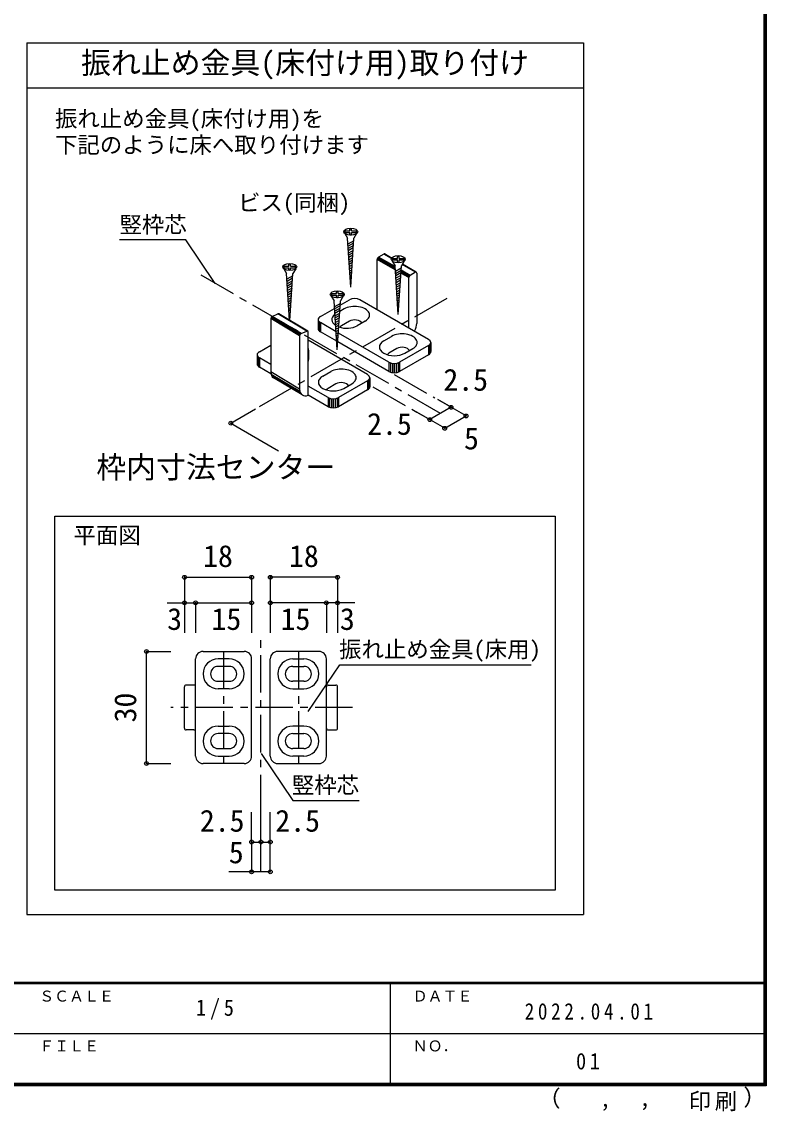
# Model space of a CAD drawing. Units: millimetres, scale not verified, with parts at other scales. Extents: x -973 to 977, y -718 to 696.
# Drawn here: x 478 to 977, y -718 to 11 of the extents above; entities that cross this region are included whole.
import ezdxf
from ezdxf.enums import TextEntityAlignment as Align

# ---------------------------------------------------------------- set-up
doc = ezdxf.new("R2010")
doc.units = ezdxf.units.MM
doc.header["$LTSCALE"] = 5
doc.header["$PDMODE"] = 32
doc.header["$PDSIZE"] = 2.5
doc.linetypes.add('CHAIN1', pattern=[8, 5, -1, 1, -1])
for name, color, linetype in [('0-7_金物', 7, 'Continuous'), ('0-A_文字', 3, 'Continuous'), ('0-B_寸法', 7, 'Continuous'), ('1-4_枠', 4, 'CHAIN1'), ('1-7_金物', 7, 'Continuous'), ('1-A_文字', 7, 'Continuous'), ('1-B_寸法', 7, 'Continuous'), ('F-1_枠', 6, 'Continuous'), ('F-A_文字', 7, 'Continuous')]:
    doc.layers.add(name, color=color, linetype=linetype)
doc.styles.add('ＭＳ ゴシック', font='')
doc.styles.get('ＭＳ ゴシック').set_extended_font_data('MS Gothic')

msp = doc.modelspace()

# ---------------------------------------------------------------- linework, layer by layer
at = {"layer": '0-7_金物'}
for p, q in [((694.519, -130.59), (696.343, -133.75)), ((694.624, -128.818), (694.624, -129.852)), ((694.624, -128.818), (697.987, -128.818)), ((694.624, -129.852), (697.987, -129.852)), ((697.987, -127.302), (699.021, -127.302)), ((697.987, -128.818), (697.987, -127.302)), ((697.987, -131.368), (697.987, -129.852)), ((699.021, -128.818), (699.021, -127.302)), ((699.021, -128.818), (702.384, -128.818)), ((699.021, -129.852), (702.384, -129.852)), ((699.021, -131.368), (699.021, -129.852)), ((702.49, -130.59), (700.665, -133.75)), ((702.384, -129.852), (702.384, -128.818)), ((698.504, -166.368), (696.343, -133.75)), ((700.561, -135.324), (696.596, -137.569)), ((700.453, -136.952), (696.696, -139.079)), ((697.987, -131.368), (699.021, -131.368)), ((698.504, -166.368), (700.665, -133.75)), ((700.345, -138.58), (696.797, -140.589)), ((700.237, -140.209), (696.897, -142.1)), ((700.13, -141.837), (696.997, -143.61)), ((700.022, -143.465), (697.097, -145.121)), ((699.914, -145.093), (697.197, -146.631)), ((720.601, -144.244), (717.066, -146.285)), ((725.724, -147.201), (720.601, -144.244)), ((725.816, -147.025), (720.83, -144.147)), ((725.884, -146.92), (721.043, -144.125)), ((725.909, -146.886), (721.226, -144.182)), ((729.807, -145.673), (730.841, -145.673)), ((729.807, -147.189), (729.807, -145.673)), ((730.841, -147.189), (730.841, -145.673)), ((653.814, -152.38), (657.177, -152.38)), ((653.814, -152.38), (653.814, -153.414)), ((657.177, -152.38), (657.177, -150.864)), ((657.177, -150.864), (658.21, -150.864)), ((658.21, -152.38), (658.21, -150.864)), ((658.21, -152.38), (661.573, -152.38)), ((661.573, -153.414), (661.573, -152.38)), ((699.806, -146.721), (697.297, -148.142)), ((699.698, -148.349), (697.397, -149.652)), ((699.59, -149.977), (697.497, -151.162)), ((699.482, -151.605), (697.597, -152.673)), ((716.182, -181.497), (716.182, -147.816)), ((728.343, -154.837), (716.182, -147.816)), ((728.323, -154.526), (716.212, -147.535)), ((728.299, -154.165), (716.3, -147.237)), ((728.273, -153.776), (716.441, -146.945)), ((728.247, -153.388), (716.624, -146.677)), ((728.223, -153.026), (716.837, -146.452)), ((728.203, -152.715), (717.066, -146.285)), ((726.339, -148.961), (728.163, -152.121)), ((726.444, -147.189), (726.444, -148.223)), ((726.444, -147.189), (729.807, -147.189)), ((726.444, -148.223), (729.807, -148.223)), ((730.324, -184.739), (728.163, -152.121)), ((729.807, -149.739), (729.807, -148.223)), ((729.807, -149.739), (730.841, -149.739)), ((730.324, -184.739), (732.485, -152.121)), ((730.841, -147.189), (734.204, -147.189)), ((730.841, -148.223), (734.204, -148.223)), ((730.841, -149.739), (730.841, -148.223)), ((734.309, -148.961), (732.485, -152.121)), ((741.815, -156.491), (732.925, -151.359)), ((742.043, -156.394), (733.024, -151.187)), ((742.257, -156.373), (733.087, -151.079)), ((742.44, -156.429), (733.108, -151.042)), ((734.204, -148.223), (734.204, -147.189)), ((653.708, -154.152), (655.533, -157.312)), ((653.814, -153.414), (657.177, -153.414)), ((657.606, -188.614), (655.533, -157.312)), ((659.75, -158.886), (655.786, -161.131)), ((657.177, -154.93), (657.177, -153.414)), ((657.177, -154.93), (658.21, -154.93)), ((657.774, -188.714), (659.854, -157.312)), ((661.679, -154.152), (659.854, -157.312)), ((699.375, -153.234), (697.697, -154.183)), ((699.267, -154.862), (697.797, -155.694)), ((699.159, -156.49), (697.897, -157.204)), ((699.051, -158.118), (697.997, -158.714)), ((698.943, -159.746), (698.097, -160.225)), ((732.381, -153.695), (728.416, -155.94)), ((732.273, -155.323), (728.516, -157.45)), ((732.165, -156.952), (728.616, -158.961)), ((732.057, -158.58), (728.716, -160.471)), ((731.949, -160.208), (728.816, -161.981)), ((737.395, -160.064), (732.159, -157.04)), ((737.425, -159.782), (732.178, -156.753)), ((737.514, -159.485), (732.2, -156.417)), ((737.654, -159.192), (732.224, -156.057)), ((737.837, -158.924), (732.248, -155.698)), ((738.05, -158.699), (732.27, -155.362)), ((738.279, -158.533), (732.289, -155.074)), ((737.395, -193.744), (737.395, -160.064)), ((741.815, -156.491), (738.279, -158.533)), ((742.699, -157.002), (742.699, -190.682)), ((659.642, -160.514), (655.886, -162.641)), ((659.534, -162.143), (655.986, -164.152)), ((659.427, -163.771), (656.086, -165.662)), ((659.319, -165.399), (656.186, -167.172)), ((659.211, -167.027), (656.286, -168.683)), ((698.835, -161.374), (698.197, -161.735)), ((698.727, -163.002), (698.297, -163.246)), ((731.841, -161.836), (728.917, -163.492)), ((731.734, -163.464), (729.017, -165.002)), ((731.626, -165.092), (729.117, -166.513)), ((731.518, -166.72), (729.217, -168.023)), ((659.103, -168.655), (656.386, -170.193)), ((658.995, -170.283), (656.486, -171.704)), ((658.887, -171.911), (656.586, -173.214)), ((658.779, -173.539), (656.686, -174.725)), ((685.528, -172.523), (687.352, -175.683)), ((685.633, -170.751), (688.996, -170.751)), ((685.633, -170.751), (685.633, -171.785)), ((685.633, -171.785), (688.996, -171.785)), ((688.996, -170.751), (688.996, -169.235)), ((688.996, -169.235), (690.03, -169.235)), ((688.996, -173.301), (688.996, -171.785)), ((688.996, -173.301), (690.03, -173.301)), ((690.03, -170.751), (690.03, -169.235)), ((690.03, -170.751), (693.393, -170.751)), ((691.494, -178.399), (697.62, -174.863)), ((693.498, -172.523), (691.674, -175.683)), ((693.393, -171.785), (693.393, -170.751)), ((750.653, -201.399), (704.692, -174.863)), ((731.41, -168.348), (729.317, -169.534)), ((731.302, -169.977), (729.417, -171.044)), ((731.194, -171.605), (729.517, -172.554)), ((731.086, -173.233), (729.617, -174.065)), ((730.979, -174.861), (729.717, -175.575)), ((658.672, -175.168), (656.786, -176.235)), ((658.564, -176.796), (656.886, -177.745)), ((658.456, -178.424), (656.986, -179.256)), ((658.348, -180.052), (657.086, -180.766)), ((658.24, -181.68), (657.186, -182.277)), ((678.175, -186.089), (687.678, -180.603)), ((689.513, -208.302), (687.352, -175.683)), ((691.57, -177.257), (687.605, -179.502)), ((691.462, -178.886), (687.705, -181.012)), ((691.354, -180.514), (687.805, -182.523)), ((691.246, -182.142), (687.906, -184.033)), ((689.513, -208.302), (691.674, -175.683)), ((694.085, -180.986), (691.213, -182.644)), ((730.871, -176.489), (729.817, -177.086)), ((730.763, -178.117), (729.917, -178.596)), ((730.655, -179.745), (730.017, -180.106)), ((730.547, -181.374), (730.117, -181.617)), ((664.323, -198.931), (645.039, -187.44)), ((645.039, -187.44), (645.039, -223.164)), ((664.355, -198.637), (645.072, -187.146)), ((664.451, -198.336), (645.167, -186.845)), ((664.603, -198.048), (645.319, -186.557)), ((664.801, -197.793), (645.518, -186.302)), ((665.032, -197.587), (645.749, -186.097)), ((645.996, -185.956), (649.827, -184.349)), ((665.28, -197.447), (645.996, -185.956)), ((669.11, -195.84), (649.827, -184.349)), ((669.358, -195.773), (650.075, -184.282)), ((669.589, -195.784), (650.305, -184.293)), ((669.787, -195.873), (650.504, -184.382)), ((658.132, -183.308), (657.286, -183.787)), ((658.024, -184.936), (657.387, -185.297)), ((657.916, -186.565), (657.487, -186.808)), ((676.711, -188.131), (676.711, -194.254)), ((676.881, -188.878), (676.881, -195.001)), ((691.138, -183.77), (688.006, -185.544)), ((691.031, -185.398), (688.106, -187.054)), ((690.923, -187.026), (688.206, -188.564)), ((690.815, -188.654), (688.306, -190.075)), ((697.62, -189.151), (692.317, -192.213)), ((708.227, -189.151), (702.924, -192.213)), ((665.28, -197.447), (669.11, -195.84)), ((670.068, -238.739), (670.068, -196.52)), ((677.38, -189.574), (677.38, -195.698)), ((678.175, -190.172), (678.175, -196.296)), ((688.715, -196.257), (678.175, -190.172)), ((689.137, -202.625), (678.175, -196.296)), ((690.707, -190.283), (688.406, -191.585)), ((690.599, -191.911), (688.506, -193.096)), ((690.491, -193.539), (688.606, -194.606)), ((690.383, -195.167), (688.706, -196.117)), ((690.276, -196.795), (688.806, -197.627)), ((664.323, -198.931), (664.323, -234.654)), ((709.843, -224.961), (670.068, -201.997)), ((690.168, -198.423), (688.906, -199.137)), ((690.06, -200.051), (689.006, -200.648)), ((689.952, -201.679), (689.106, -202.158)), ((689.844, -203.308), (689.206, -203.669)), ((724.137, -222.832), (689.862, -203.043)), ((724.137, -216.708), (690.252, -197.145)), ((720.601, -202.419), (725.905, -199.357)), ((752.118, -203.44), (752.118, -209.564)), ((637.364, -209.651), (645.039, -205.22)), ((670.345, -208.631), (670.345, -214.755)), ((689.736, -204.936), (689.306, -205.179)), ((729.44, -207.522), (724.137, -210.584)), ((750.653, -205.481), (731.208, -216.708)), ((734.744, -210.584), (740.047, -207.522)), ((750.653, -205.481), (750.653, -211.605)), ((751.448, -204.883), (751.448, -211.007)), ((751.948, -204.187), (751.948, -210.311)), ((635.9, -211.693), (635.9, -217.816)), ((636.07, -212.44), (636.07, -218.564)), ((636.57, -213.136), (636.57, -219.26)), ((645.039, -218.165), (637.364, -213.734)), ((637.364, -213.734), (637.364, -219.858)), ((724.137, -216.708), (724.137, -222.832)), ((725.172, -217.167), (725.172, -223.29)), ((726.378, -217.455), (726.378, -223.579)), ((727.672, -217.553), (727.672, -223.677)), ((728.967, -217.455), (728.967, -223.579)), ((730.172, -217.167), (730.172, -223.29)), ((750.653, -211.605), (731.208, -222.832)), ((731.208, -216.708), (731.208, -222.832)), ((645.143, -224.349), (637.364, -219.858)), ((664.323, -234.654), (645.039, -223.164)), ((664.518, -236.253), (645.235, -224.763)), ((679.791, -225.981), (685.094, -222.92)), ((665.092, -237.579), (645.809, -226.088)), ((666.005, -238.541), (646.722, -227.051)), ((683.326, -240.27), (670.068, -232.615)), ((688.629, -231.085), (683.326, -234.146)), ((709.843, -229.043), (690.397, -240.27)), ((693.933, -234.146), (699.236, -231.085)), ((709.843, -229.043), (709.843, -235.167)), ((710.637, -228.445), (710.637, -234.569)), ((711.137, -227.749), (711.137, -233.873)), ((711.307, -227.002), (711.307, -233.126)), ((683.326, -246.394), (670.068, -238.739)), ((683.326, -240.27), (683.326, -246.394)), ((709.843, -235.167), (690.397, -246.394)), ((690.397, -240.27), (690.397, -246.394)), ((684.362, -240.729), (684.362, -246.853)), ((685.568, -241.017), (685.568, -247.141)), ((686.862, -241.116), (686.862, -247.239)), ((688.156, -241.017), (688.156, -247.141)), ((689.362, -240.729), (689.362, -246.853)), ((500.517, -569.906), (500.517, -319.772)), ((835.376, -569.906), (500.517, -569.906))]:
    msp.add_line(p, q, dxfattribs=at)
for points in [[(658.21, -154.93), (658.21, -153.414), (661.573, -153.414)], [(690.03, -173.301), (690.03, -171.785), (693.393, -171.785)], [(500.517, -319.772), (835.376, -319.772), (835.376, -569.906)]]:
    msp.add_lwpolyline(points, dxfattribs=at)
for centre in [(698.504, -129.335), (730.324, -147.706), (657.693, -152.897), (689.513, -171.268)]:
    msp.add_ellipse(centre, major_axis=(4.71, 0), ratio=0.5, dxfattribs=at)
for centre, major_axis, ratio, start_param, end_param in [((720.601, -145.265), (0.625, 1.083), 0.57735, 6.2831853, 7.0685835), ((717.066, -147.306), (0.625, 1.083), 0.57735, 0.7853982, 2.3561945), ((738.279, -159.553), (0.625, 1.083), 0.57735, 0.7853982, 2.3561945), ((741.815, -157.512), (0.625, 1.083), 0.57735, 5.4977871, 7.0685835), ((701.156, -176.904), (-5, 0), 0.57735, 3.9269908, 5.4977871), ((701.156, -185.069), (10, 0), 0.57735, 5.4977871, 8.6393798), ((645.996, -187.038), (0.64, 1.074), 0.663414, 0.7318184, 2.3026147), ((649.827, -185.432), (0.64, 1.074), 0.663414, 6.2296055, 7.0150037), ((681.711, -188.131), (-5, 0), 0.57735, 5.4977871, 7.0685835), ((695.853, -188.131), (10, 0), 0.57735, 2.4831952, 3.8764508), ((701.156, -191.192), (5, 0), 0.57735, 0.2617994, 2.3561945), ((669.11, -196.922), (0.64, 1.074), 0.663414, 5.4442074, 7.0150037), ((681.711, -194.254), (-5, 0), 0.57735, 6.2831853, 7.0685835), ((695.853, -188.131), (10, 0), 0.57735, 4.1506266, 5.4977871), ((695.853, -194.254), (5, 0), 0.57735, 2.3561945, 2.7802255), ((737.395, -193.744), (3.75, 6.495), 0.57735, 4.712389, 5.4977871), ((665.28, -198.529), (0.64, 1.074), 0.663414, 0.7318184, 2.3026147), ((727.672, -206.502), (10, 0), 0.57735, 2.3561945, 5.4977871), ((732.976, -203.44), (10, 0), 0.57735, 5.4977871, 8.6393798), ((747.118, -203.44), (-5, 0), 0.57735, 2.3561945, 3.9269908), ((640.9, -211.693), (-5, 0), 0.57735, 5.4977871, 7.0685835), ((660.345, -208.631), (10, 0), 0.57735, 6.047146, 6.5192246), ((727.672, -212.625), (5, 0), 0.57735, 2.3561945, 2.7802255), ((732.976, -209.564), (5, 0), 0.57735, 0.2617994, 2.3561945), ((747.118, -209.564), (-5, 0), 0.57735, 2.3561945, 3.1415927), ((640.9, -217.816), (-5, 0), 0.57735, 6.2831853, 7.0685835), ((660.345, -214.755), (10, 0), 0.57735, 6.047146, 6.5192246), ((727.672, -214.667), (-5, 0), 0.57735, 0.7853982, 2.3561945), ((650.784, -220.753), (3.839, 6.443), 0.663414, 2.3026147, 3.0880129), ((692.165, -227.002), (10, 0), 0.57735, 5.4977871, 8.6393798), ((706.307, -227.002), (-5, 0), 0.57735, 2.3561945, 3.9269908), ((727.672, -220.79), (-5, 0), 0.57735, 0.7853982, 2.3561945), ((686.862, -230.064), (10, 0), 0.57735, 2.3561945, 5.4977871), ((692.165, -233.126), (5, 0), 0.57735, 0.2617994, 2.3561945), ((706.307, -233.126), (-5, 0), 0.57735, 2.3561945, 3.1415927), ((670.068, -232.244), (3.839, 6.443), 0.663414, 2.3026147, 3.873411), ((686.862, -236.188), (5, 0), 0.57735, 2.3561945, 2.7802255), ((686.862, -238.229), (-5, 0), 0.57735, 0.7853982, 2.3561945), ((686.862, -244.353), (-5, 0), 0.57735, 0.7853982, 2.3561945)]:
    msp.add_ellipse(centre, major_axis=major_axis, ratio=ratio, start_param=start_param, end_param=end_param, dxfattribs=at)
at = {"layer": '0-A_文字'}
for p, q in [((481.653, -3), (854.365, -3)), ((481.653, -3), (481.653, -586.167)), ((854.365, -3), (854.365, -586.167)), ((481.653, -33), (854.365, -33)), ((481.653, -586.167), (854.365, -586.167))]:
    msp.add_line(p, q, dxfattribs=at)
at = {"layer": '0-A_文字', "color": 4}
for p, q in [((588.135, -134.837), (543.731, -134.837)), ((607.819, -163.929), (588.135, -134.837)), ((670.104, -450.415), (691.328, -419.048)), ((691.328, -419.048), (819.316, -419.048)), ((638.489, -478.52), (659.713, -509.887)), ((659.713, -509.887), (704.118, -509.887))]:
    msp.add_line(p, q, dxfattribs=at)
at = {"layer": '0-B_寸法', "color": 4, "linetype": 'CHAIN1'}
for p, q in [((758.563, -250.96), (596.41, -157.341)), ((762.755, -174), (637.004, -246.602)), ((727.672, -224.873), (754.779, -240.523)), ((713.378, -233.126), (742.775, -250.098))]:
    msp.add_line(p, q, dxfattribs=at)
at = {"layer": '0-B_寸法', "color": 4}
for p, q in [((618.22, -257.446), (634.864, -247.837)), ((765.71, -246.834), (751.416, -255.087)), ((765.71, -246.834), (756.739, -241.654)), ((775.71, -252.607), (757.069, -241.845)), ((742.775, -250.098), (751.416, -255.087)), ((761.416, -260.86), (742.775, -250.098)), ((761.416, -260.86), (775.71, -252.607)), ((618.22, -257.446), (650.1, -275.852))]:
    msp.add_line(p, q, dxfattribs=at)
at = {"layer": '0-B_寸法'}
for p in [(765.71, -246.834), (751.416, -255.087), (775.71, -252.607), (618.22, -257.446), (761.416, -260.86)]:
    msp.add_point(p, dxfattribs=at)
at = {"layer": '1-4_枠'}
for p, q in [((638.447, -557.704), (638.447, -400.172)), ((613.447, -410.172), (613.447, -485.172)), ((663.447, -410.172), (663.447, -485.172)), ((699.697, -447.672), (577.993, -447.672))]:
    msp.add_line(p, q, dxfattribs=at)
at = {"layer": '1-7_金物'}
for p, q in [((594.697, -480.172), (594.697, -415.172)), ((599.697, -410.172), (627.197, -410.172)), ((617.197, -415.172), (609.697, -415.172)), ((632.197, -480.172), (632.197, -415.172)), ((644.697, -480.172), (644.697, -415.172)), ((677.197, -410.172), (649.697, -410.172)), ((659.697, -415.172), (667.197, -415.172)), ((682.197, -480.172), (682.197, -415.172)), ((617.197, -420.172), (609.697, -420.172)), ((659.697, -420.172), (667.197, -420.172)), ((587.197, -461.422), (587.197, -433.922)), ((593.447, -432.672), (588.447, -432.672)), ((609.697, -430.172), (617.197, -430.172)), ((617.197, -435.172), (609.697, -435.172)), ((667.197, -430.172), (659.697, -430.172)), ((659.697, -435.172), (667.197, -435.172)), ((683.447, -432.672), (688.447, -432.672)), ((689.697, -461.422), (689.697, -433.922)), ((593.447, -462.672), (588.447, -462.672)), ((609.697, -460.172), (617.197, -460.172)), ((617.197, -465.172), (609.697, -465.172)), ((667.197, -460.172), (659.697, -460.172)), ((659.697, -465.172), (667.197, -465.172)), ((683.447, -462.672), (688.447, -462.672)), ((609.697, -475.172), (617.197, -475.172)), ((609.697, -480.172), (617.197, -480.172)), ((667.197, -475.172), (659.697, -475.172)), ((667.197, -480.172), (659.697, -480.172)), ((627.197, -485.172), (599.697, -485.172)), ((649.697, -485.172), (677.197, -485.172))]:
    msp.add_line(p, q, dxfattribs=at)
for centre, radius, start, end in [((599.697, -415.172), 5, 90, 180), ((609.697, -425.172), 10, 90, 270), ((617.197, -425.172), 10, 270, 90), ((627.197, -415.172), 5, 0, 90), ((649.697, -415.172), 5, 90, 180), ((659.697, -425.172), 10, 90, 270), ((667.197, -425.172), 10, 270, 90), ((677.197, -415.172), 5, 0, 90), ((609.697, -425.172), 5, 90, 270), ((617.197, -425.172), 5, 270, 90), ((659.697, -425.172), 5, 90, 270), ((667.197, -425.172), 5, 270, 90), ((588.447, -433.922), 1.25, 90, 180), ((593.447, -433.922), 1.25, 0, 90), ((683.447, -433.922), 1.25, 90, 180), ((688.447, -433.922), 1.25, 0, 90), ((588.447, -461.422), 1.25, 180, 270), ((593.447, -461.422), 1.25, 270, 0), ((609.697, -470.172), 10, 90, 270), ((609.697, -470.172), 5, 90, 270), ((617.197, -470.172), 10, 270, 90), ((617.197, -470.172), 5, 270, 90), ((659.697, -470.172), 10, 90, 270), ((659.697, -470.172), 5, 90, 270), ((667.197, -470.172), 10, 270, 90), ((667.197, -470.172), 5, 270, 90), ((683.447, -461.422), 1.25, 180, 270), ((688.447, -461.422), 1.25, 270, 0), ((599.697, -480.172), 5, 180, 270), ((627.197, -480.172), 5, 270, 0), ((649.697, -480.172), 5, 180, 270), ((677.197, -480.172), 5, 270, 0)]:
    msp.add_arc(centre, radius, start, end, dxfattribs=at)
at = {"layer": '1-B_寸法', "color": 4}
for p, q in [((587.197, -360.564), (632.197, -360.564)), ((587.197, -360.564), (587.197, -377.672)), ((632.197, -360.564), (632.197, -377.672)), ((644.697, -360.564), (644.697, -377.672)), ((689.697, -360.564), (644.697, -360.564)), ((689.697, -360.564), (689.697, -377.672)), ((575.632, -377.672), (594.697, -377.672)), ((587.197, -377.672), (587.197, -397.672)), ((594.697, -377.672), (594.697, -397.672)), ((594.697, -377.672), (632.197, -377.672)), ((632.197, -377.672), (632.197, -397.672)), ((682.197, -377.672), (644.697, -377.672)), ((644.697, -377.672), (644.697, -397.672)), ((682.197, -377.672), (682.197, -397.672)), ((701.262, -377.672), (682.197, -377.672)), ((689.697, -377.672), (689.697, -397.672)), ((561.814, -410.172), (577.993, -410.172)), ((561.814, -485.172), (561.814, -410.172)), ((561.814, -485.172), (577.993, -485.172)), ((632.197, -537.688), (632.197, -517.688)), ((638.447, -537.688), (638.447, -517.688)), ((644.697, -537.688), (644.697, -517.688)), ((632.197, -537.688), (632.197, -557.704)), ((632.197, -537.688), (638.447, -537.688)), ((638.447, -537.688), (644.697, -537.688)), ((644.697, -557.704), (644.697, -537.688)), ((644.697, -557.704), (616.898, -557.704))]:
    msp.add_line(p, q, dxfattribs=at)
at = {"layer": '1-B_寸法'}
for p in [(587.197, -360.564), (632.197, -360.564), (644.697, -360.564), (689.697, -360.564), (587.197, -377.672), (594.697, -377.672), (632.197, -377.672), (644.697, -377.672), (682.197, -377.672), (689.697, -377.672), (561.814, -410.172), (561.814, -485.172), (632.197, -537.688), (638.447, -537.688), (644.697, -537.688), (632.197, -557.704), (644.697, -557.704)]:
    msp.add_point(p, dxfattribs=at)
at = {"layer": 'F-1_枠'}
for p, q in [((974.986, 695.833), (974.986, -700.833)), ((975.82, 695.833), (975.82, -700.833)), ((976.653, 695.833), (976.653, -700.833)), ((976.653, -631.667), (-973.347, -631.667)), ((976.653, -632.5), (-973.347, -632.5)), ((724.986, -632.5), (724.986, -699.167)), ((1.653, -665.833), (974.986, -665.834)), ((976.653, -699.167), (-973.347, -699.167)), ((976.653, -700), (-973.347, -700)), ((976.653, -700.833), (-973.347, -700.833))]:
    msp.add_line(p, q, dxfattribs=at)

# ---------------------------------------------------------------- texts
at = {"layer": '0-A_文字', "color": 7, "style": 'ＭＳ ゴシック'}
for s, height, p in [('振れ止め金具(床付け用)取り付け', 14.66, (518.009, -28)), ('振れ止め金具(床付け用)を', 11, (500.562, -62.459)), ('下記のように床へ取り付けます', 11, (500.562, -79.995)), ('平面図', 11, (512.959, -341.249))]:
    msp.add_text(s, height=height, dxfattribs=at).set_placement(p, align=Align.BOTTOM_LEFT)
at = {"layer": '0-B_寸法', "style": 'ＭＳ ゴシック'}
for s, height, p in [('ビス(同梱)', 11, (623.076, -118.671)), ('2.5', 14.66, (760.545, -240.111)), ('2.5', 14.66, (709.482, -269.643)), ('5', 14.66, (774.351, -279.373)), ('枠内寸法センター', 14.66, (528.21, -298.616))]:
    msp.add_text(s, height=height, dxfattribs=at).set_placement(p, align=Align.BOTTOM_LEFT)
at = {"layer": '1-A_文字', "style": 'ＭＳ ゴシック'}
for s, p in [('竪枠芯', (543.731, -133.338)), ('振れ止め金具(床用)', (690.733, -417.549)), ('竪枠芯', (659.118, -508.388))]:
    msp.add_text(s, height=11, dxfattribs=at).set_placement(p, align=Align.BOTTOM_LEFT)
at = {"layer": '1-B_寸法', "style": 'ＭＳ ゴシック'}
for s, p in [('18', (599.697, -358.064)), ('18', (657.197, -358.064)), ('3', (575.632, -400.172)), ('15', (605.322, -400.172)), ('15', (651.572, -400.172)), ('3', (691.262, -400.172)), ('2.5', (597.51, -535.188)), ('2.5', (648.038, -535.188)), ('5', (616.898, -556.316))]:
    msp.add_text(s, height=14.66, dxfattribs=at).set_placement(p, align=Align.BOTTOM_LEFT)
msp.add_text('30', height=14.66, rotation=90, dxfattribs=at).set_placement((559.314, -457.672), align=Align.BOTTOM_LEFT)
at = {"layer": 'F-A_文字', "style": 'ＭＳ ゴシック'}
for s, height, p in [('ＳＣＡＬＥ', 7.331, (489.986, -646.667)), ('ＤＡＴＥ', 7.331, (739.986, -646.667)), ('ＦＩＬＥ', 7.331, (489.986, -680)), ('ＮＯ．', 7.331, (739.986, -680.001)), ('（', 11, (823.992, -718.052)), ('）', 11, (961.387, -717.355)), (',', 11, (865.199, -718.052)), (',', 11, (891.686, -717.588))]:
    msp.add_text(s, height=height, dxfattribs=at).set_placement(p, align=Align.BOTTOM_LEFT)
at = {"layer": 'F-A_文字', "char_height": 11, "attachment_point": 7, "style": 'ＭＳ ゴシック'}
for s, insert in [('\\T1.38;\\W0.9;1/5', (594.986, -656.667)), ('\\T1.39;\\W0.85;2022.04.01', (814.986, -656.667)), ('\\T1.36;\\W0.9;01', (849.361, -690.001)), ('\\T1.17;印刷', (924.678, -717.82))]:
    msp.add_mtext(s, dxfattribs=dict(at, insert=insert))

doc.saveas('drawing.dxf')
